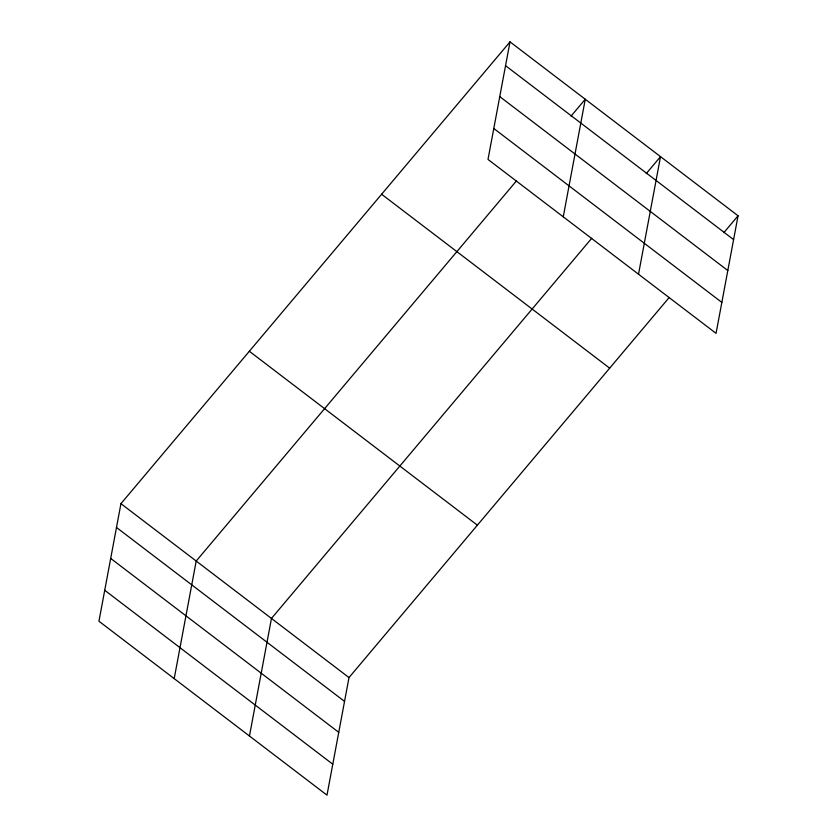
<?xml version="1.0" encoding="UTF-8"?>
<svg xmlns="http://www.w3.org/2000/svg" width="837" height="837" viewBox="0 0 837 837"><rect width="100%" height="100%" fill="white"/><g stroke="black" fill="none" stroke-linecap="round" stroke-linejoin="round"><path stroke-width="1.26" d="M510.005 41.85L488.002 159.428L716.053 333.346L738.056 215.779L510.005 41.85L120.946 503.654L98.944 621.221L326.995 795.15L348.998 677.572L669.244 297.449M174.201 678.619L196.203 561.052L516.45 180.918M249.457 736.016L271.46 618.438L591.707 238.315M563.259 216.814L585.262 99.247L571.001 116.176M638.516 274.212L660.519 156.645L646.258 173.573M723.796 232.707L738.056 215.779M505.548 65.673L733.599 239.602M499.762 96.611L727.813 270.539M493.799 128.49L721.85 302.408M381.62 194.247L609.671 368.165M249.332 351.258L477.383 525.186M120.946 503.654L348.998 677.572M116.489 527.467L344.541 701.396M110.693 558.415L338.744 732.333M104.73 590.284L332.781 764.212"/></g></svg>
